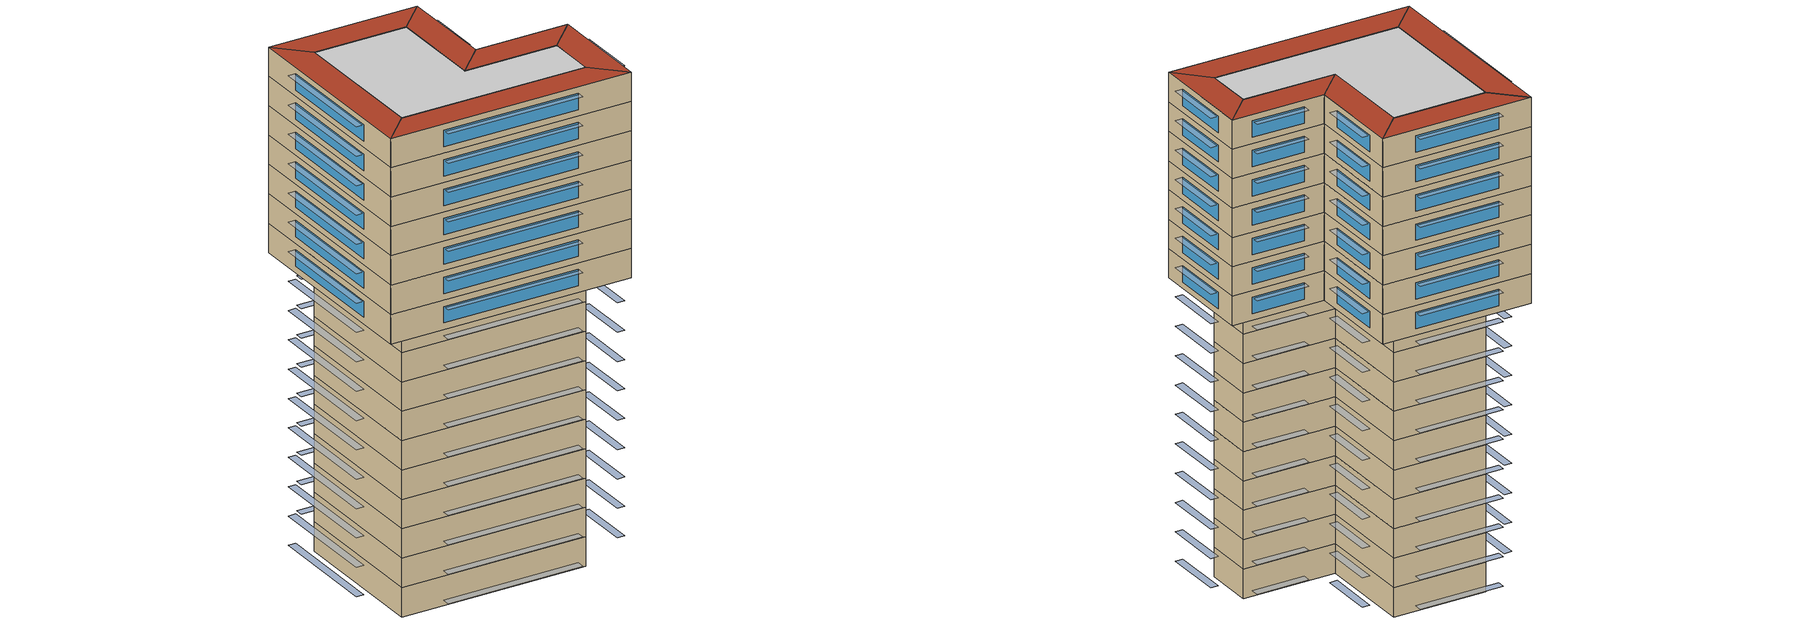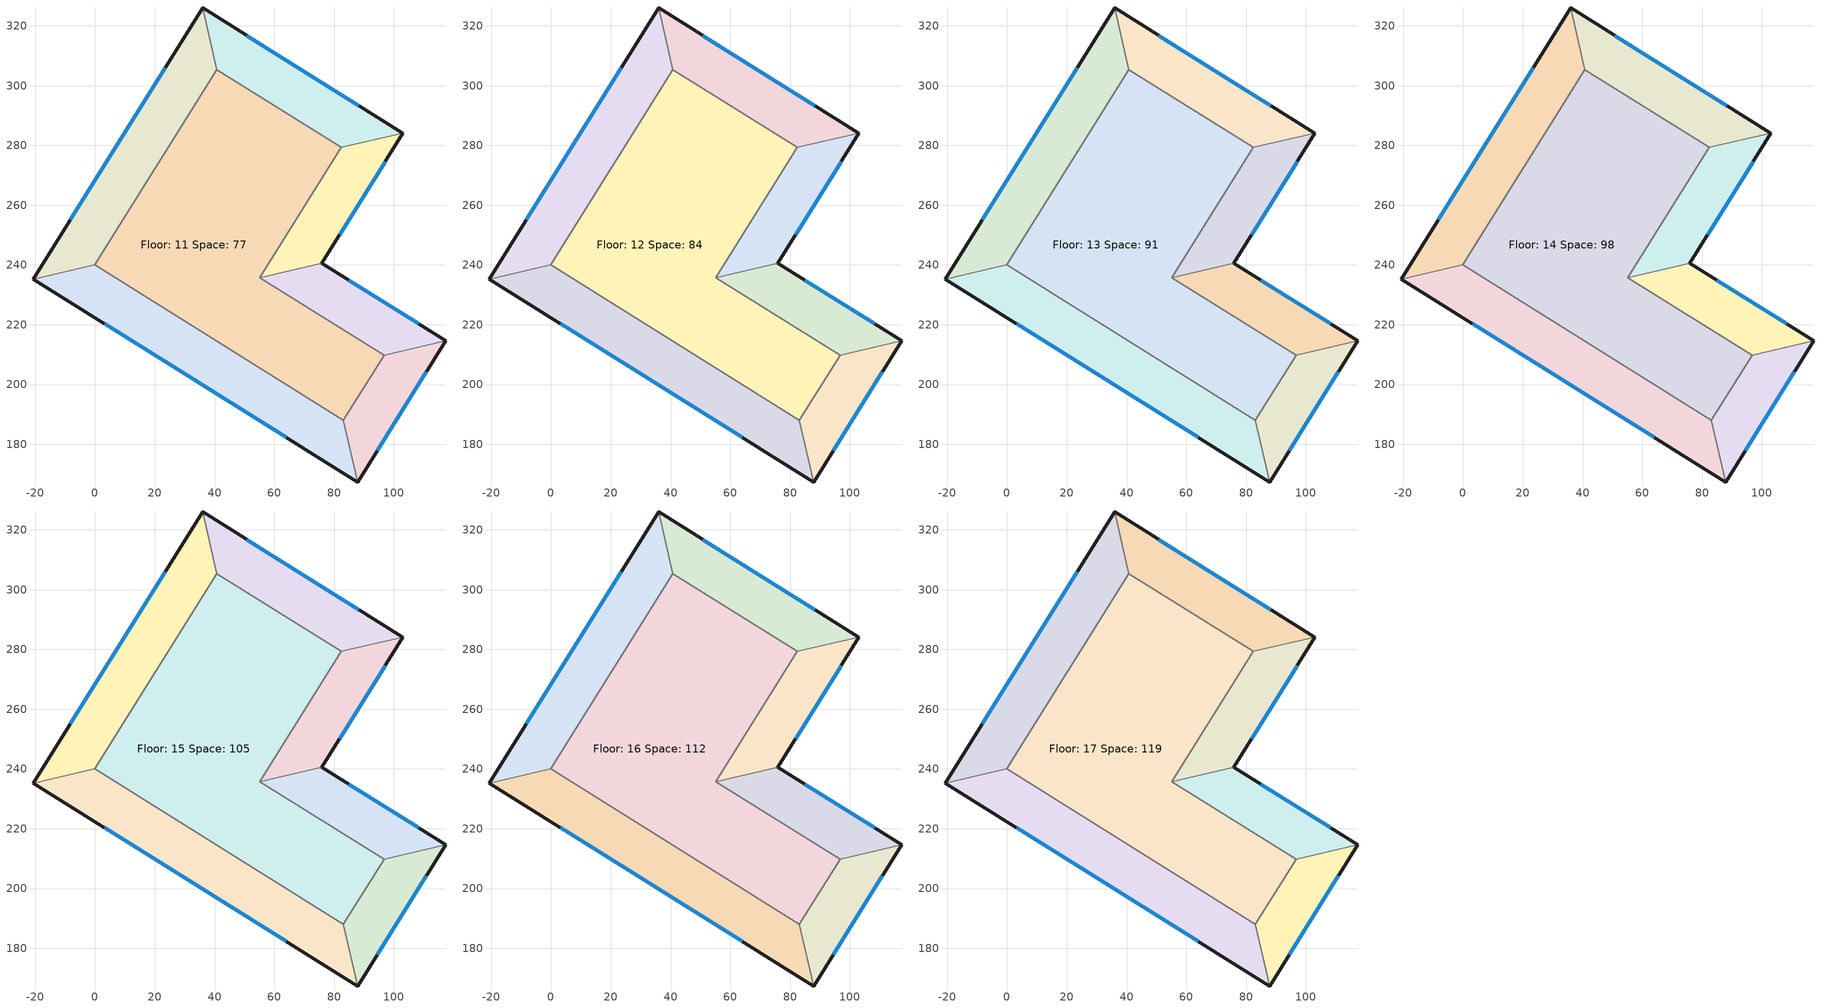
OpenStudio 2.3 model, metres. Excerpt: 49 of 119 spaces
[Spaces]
Floor: 11 Space: 71
 floor ground: -20.67,235.23 0,240 83.11,188.07 87.88,167.4 z150
 wall outside: -20.67,235.23 87.88,167.4 z150:165
 wall to Floor: 16 Space: 107: 83.11,188.07 0,240 z150:165
 wall to Floor: 1 Space: 1: 83.11,188.07 87.88,167.4 z150:165
 window: 3.21,220.31 64,182.32 z153.3:161.7
Floor: 11 Space: 72
 floor ground: 87.88,167.4 83.11,188.07 96.71,209.83 117.38,214.61 z150
 wall outside: 87.88,167.4 117.38,214.61 z150:165
 wall to Floor: 16 Space: 107: 96.71,209.83 83.11,188.07 z150:165
 wall to Floor: 1 Space: 1: 96.71,209.83 117.38,214.61 z150:165
 window: 94.37,177.78 110.89,204.22 z153.3:161.7
Floor: 11 Space: 73
 floor ground: 117.38,214.61 96.71,209.83 55.16,235.8 75.83,240.57 z150
 wall outside: 117.38,214.61 75.83,240.57 z150:165
 wall to Floor: 16 Space: 107: 55.16,235.8 96.71,209.83 z150:165
 wall to Floor: 1 Space: 1: 55.16,235.8 75.83,240.57 z150:165
 window: 108.24,220.32 84.97,234.86 z153.3:161.7
Floor: 11 Space: 74
 floor ground: 75.83,240.57 55.16,235.8 82.36,279.33 103.03,284.11 z150
 wall outside: 75.83,240.57 103.03,284.11 z150:165
 wall to Floor: 16 Space: 107: 82.36,279.33 55.16,235.8 z150:165
 wall to Floor: 1 Space: 1: 82.36,279.33 103.03,284.11 z150:165
 window: 81.81,250.15 97.04,274.53 z153.3:161.7
Floor: 11 Space: 75
 floor ground: 103.03,284.11 82.36,279.33 40.8,305.3 36.03,325.97 z150
 wall outside: 103.03,284.11 36.03,325.97 z150:165
 wall to Floor: 16 Space: 107: 40.8,305.3 82.36,279.33 z150:165
 wall to Floor: 1 Space: 1: 40.8,305.3 36.03,325.97 z150:165
 window: 88.29,293.32 50.77,316.76 z153.3:161.7
Floor: 11 Space: 76
 floor ground: 36.03,325.97 40.8,305.3 0,240 -20.67,235.23 z150
 wall outside: 36.03,325.97 -20.67,235.23 z150:165
 wall to Floor: 16 Space: 107: 0,240 40.8,305.3 z150:165
 wall to Floor: 1 Space: 1: 0,240 -20.67,235.23 z150:165
 window: 23.56,306.01 -8.2,255.19 z153.3:161.7
Floor: 11 Space: 77
 floor ground: 40.8,305.3 82.36,279.33 55.16,235.8 96.71,209.83 83.11,188.07 0,240 z150
Floor: 12 Space: 78
 floor ground: -20.67,235.23 0,240 83.11,188.07 87.88,167.4 z165
 wall outside: -20.67,235.23 87.88,167.4 z165:180
 wall to Floor: 16 Space: 107: 83.11,188.07 0,240 z165:180
 wall to Floor: 1 Space: 1: 83.11,188.07 87.88,167.4 z165:180
 window: 3.21,220.31 64,182.32 z168.3:176.7
Floor: 12 Space: 79
 floor ground: 87.88,167.4 83.11,188.07 96.71,209.83 117.38,214.61 z165
 wall outside: 87.88,167.4 117.38,214.61 z165:180
 wall to Floor: 16 Space: 107: 96.71,209.83 83.11,188.07 z165:180
 wall to Floor: 1 Space: 1: 96.71,209.83 117.38,214.61 z165:180
 window: 94.37,177.78 110.89,204.22 z168.3:176.7
Floor: 12 Space: 80
 floor ground: 117.38,214.61 96.71,209.83 55.16,235.8 75.83,240.57 z165
 wall outside: 117.38,214.61 75.83,240.57 z165:180
 wall to Floor: 16 Space: 107: 55.16,235.8 96.71,209.83 z165:180
 wall to Floor: 1 Space: 1: 55.16,235.8 75.83,240.57 z165:180
 window: 108.24,220.32 84.97,234.86 z168.3:176.7
Floor: 12 Space: 81
 floor ground: 75.83,240.57 55.16,235.8 82.36,279.33 103.03,284.11 z165
 wall outside: 75.83,240.57 103.03,284.11 z165:180
 wall to Floor: 16 Space: 107: 82.36,279.33 55.16,235.8 z165:180
 wall to Floor: 1 Space: 1: 82.36,279.33 103.03,284.11 z165:180
 window: 81.81,250.15 97.04,274.53 z168.3:176.7
Floor: 12 Space: 82
 floor ground: 103.03,284.11 82.36,279.33 40.8,305.3 36.03,325.97 z165
 wall outside: 103.03,284.11 36.03,325.97 z165:180
 wall to Floor: 16 Space: 107: 40.8,305.3 82.36,279.33 z165:180
 wall to Floor: 1 Space: 1: 40.8,305.3 36.03,325.97 z165:180
 window: 88.29,293.32 50.77,316.76 z168.3:176.7
Floor: 12 Space: 83
 floor ground: 36.03,325.97 40.8,305.3 0,240 -20.67,235.23 z165
 wall outside: 36.03,325.97 -20.67,235.23 z165:180
 wall to Floor: 16 Space: 107: 0,240 40.8,305.3 z165:180
 wall to Floor: 1 Space: 1: 0,240 -20.67,235.23 z165:180
 window: 23.56,306.01 -8.2,255.19 z168.3:176.7
Floor: 12 Space: 84
 floor ground: 40.8,305.3 82.36,279.33 55.16,235.8 96.71,209.83 83.11,188.07 0,240 z165
Floor: 13 Space: 85
 floor ground: -20.67,235.23 0,240 83.11,188.07 87.88,167.4 z180
 wall outside: -20.67,235.23 87.88,167.4 z180:195
 wall to Floor: 16 Space: 107: 83.11,188.07 0,240 z180:195
 wall to Floor: 1 Space: 1: 83.11,188.07 87.88,167.4 z180:195
 window: 3.21,220.31 64,182.32 z183.3:191.7
Floor: 13 Space: 86
 floor ground: 87.88,167.4 83.11,188.07 96.71,209.83 117.38,214.61 z180
 wall outside: 87.88,167.4 117.38,214.61 z180:195
 wall to Floor: 16 Space: 107: 96.71,209.83 83.11,188.07 z180:195
 wall to Floor: 1 Space: 1: 96.71,209.83 117.38,214.61 z180:195
 window: 94.37,177.78 110.89,204.22 z183.3:191.7
Floor: 13 Space: 87
 floor ground: 117.38,214.61 96.71,209.83 55.16,235.8 75.83,240.57 z180
 wall outside: 117.38,214.61 75.83,240.57 z180:195
 wall to Floor: 16 Space: 107: 55.16,235.8 96.71,209.83 z180:195
 wall to Floor: 1 Space: 1: 55.16,235.8 75.83,240.57 z180:195
 window: 108.24,220.32 84.97,234.86 z183.3:191.7
Floor: 13 Space: 88
 floor ground: 75.83,240.57 55.16,235.8 82.36,279.33 103.03,284.11 z180
 wall outside: 75.83,240.57 103.03,284.11 z180:195
 wall to Floor: 16 Space: 107: 82.36,279.33 55.16,235.8 z180:195
 wall to Floor: 1 Space: 1: 82.36,279.33 103.03,284.11 z180:195
 window: 81.81,250.15 97.04,274.53 z183.3:191.7
Floor: 13 Space: 89
 floor ground: 103.03,284.11 82.36,279.33 40.8,305.3 36.03,325.97 z180
 wall outside: 103.03,284.11 36.03,325.97 z180:195
 wall to Floor: 16 Space: 107: 40.8,305.3 82.36,279.33 z180:195
 wall to Floor: 1 Space: 1: 40.8,305.3 36.03,325.97 z180:195
 window: 88.29,293.32 50.77,316.76 z183.3:191.7
Floor: 13 Space: 90
 floor ground: 36.03,325.97 40.8,305.3 0,240 -20.67,235.23 z180
 wall outside: 36.03,325.97 -20.67,235.23 z180:195
 wall to Floor: 16 Space: 107: 0,240 40.8,305.3 z180:195
 wall to Floor: 1 Space: 1: 0,240 -20.67,235.23 z180:195
 window: 23.56,306.01 -8.2,255.19 z183.3:191.7
Floor: 13 Space: 91
 floor ground: 40.8,305.3 82.36,279.33 55.16,235.8 96.71,209.83 83.11,188.07 0,240 z180
Floor: 14 Space: 92
 floor ground: -20.67,235.23 0,240 83.11,188.07 87.88,167.4 z195
 wall outside: -20.67,235.23 87.88,167.4 z195:210
 wall to Floor: 16 Space: 107: 83.11,188.07 0,240 z195:210
 wall to Floor: 1 Space: 1: 83.11,188.07 87.88,167.4 z195:210
 window: 3.21,220.31 64,182.32 z198.3:206.7
Floor: 14 Space: 93
 floor ground: 87.88,167.4 83.11,188.07 96.71,209.83 117.38,214.61 z195
 wall outside: 87.88,167.4 117.38,214.61 z195:210
 wall to Floor: 16 Space: 107: 96.71,209.83 83.11,188.07 z195:210
 wall to Floor: 1 Space: 1: 96.71,209.83 117.38,214.61 z195:210
 window: 94.37,177.78 110.89,204.22 z198.3:206.7
Floor: 14 Space: 94
 floor ground: 117.38,214.61 96.71,209.83 55.16,235.8 75.83,240.57 z195
 wall outside: 117.38,214.61 75.83,240.57 z195:210
 wall to Floor: 16 Space: 107: 55.16,235.8 96.71,209.83 z195:210
 wall to Floor: 1 Space: 1: 55.16,235.8 75.83,240.57 z195:210
 window: 108.24,220.32 84.97,234.86 z198.3:206.7
Floor: 14 Space: 95
 floor ground: 75.83,240.57 55.16,235.8 82.36,279.33 103.03,284.11 z195
 wall outside: 75.83,240.57 103.03,284.11 z195:210
 wall to Floor: 16 Space: 107: 82.36,279.33 55.16,235.8 z195:210
 wall to Floor: 1 Space: 1: 82.36,279.33 103.03,284.11 z195:210
 window: 81.81,250.15 97.04,274.53 z198.3:206.7
Floor: 14 Space: 96
 floor ground: 103.03,284.11 82.36,279.33 40.8,305.3 36.03,325.97 z195
 wall outside: 103.03,284.11 36.03,325.97 z195:210
 wall to Floor: 16 Space: 107: 40.8,305.3 82.36,279.33 z195:210
 wall to Floor: 1 Space: 1: 40.8,305.3 36.03,325.97 z195:210
 window: 88.29,293.32 50.77,316.76 z198.3:206.7
Floor: 14 Space: 97
 floor ground: 36.03,325.97 40.8,305.3 0,240 -20.67,235.23 z195
 wall outside: 36.03,325.97 -20.67,235.23 z195:210
 wall to Floor: 16 Space: 107: 0,240 40.8,305.3 z195:210
 wall to Floor: 1 Space: 1: 0,240 -20.67,235.23 z195:210
 window: 23.56,306.01 -8.2,255.19 z198.3:206.7
Floor: 14 Space: 98
 floor ground: 40.8,305.3 82.36,279.33 55.16,235.8 96.71,209.83 83.11,188.07 0,240 z195
Floor: 15 Space: 99
 floor ground: -20.67,235.23 0,240 83.11,188.07 87.88,167.4 z210
 wall outside: -20.67,235.23 87.88,167.4 z210:225
 wall to Floor: 16 Space: 107: 83.11,188.07 0,240 z210:225
 wall to Floor: 1 Space: 1: 83.11,188.07 87.88,167.4 z210:225
 window: 3.21,220.31 64,182.32 z213.3:221.7
Floor: 15 Space: 100
 floor ground: 87.88,167.4 83.11,188.07 96.71,209.83 117.38,214.61 z210
 wall outside: 87.88,167.4 117.38,214.61 z210:225
 wall to Floor: 16 Space: 107: 96.71,209.83 83.11,188.07 z210:225
 wall to Floor: 1 Space: 1: 96.71,209.83 117.38,214.61 z210:225
 window: 94.37,177.78 110.89,204.22 z213.3:221.7
Floor: 15 Space: 101
 floor ground: 117.38,214.61 96.71,209.83 55.16,235.8 75.83,240.57 z210
 wall outside: 117.38,214.61 75.83,240.57 z210:225
 wall to Floor: 16 Space: 107: 55.16,235.8 96.71,209.83 z210:225
 wall to Floor: 1 Space: 1: 55.16,235.8 75.83,240.57 z210:225
 window: 108.24,220.32 84.97,234.86 z213.3:221.7
Floor: 15 Space: 102
 floor ground: 75.83,240.57 55.16,235.8 82.36,279.33 103.03,284.11 z210
 wall outside: 75.83,240.57 103.03,284.11 z210:225
 wall to Floor: 16 Space: 107: 82.36,279.33 55.16,235.8 z210:225
 wall to Floor: 1 Space: 1: 82.36,279.33 103.03,284.11 z210:225
 window: 81.81,250.15 97.04,274.53 z213.3:221.7
Floor: 15 Space: 103
 floor ground: 103.03,284.11 82.36,279.33 40.8,305.3 36.03,325.97 z210
 wall outside: 103.03,284.11 36.03,325.97 z210:225
 wall to Floor: 16 Space: 107: 40.8,305.3 82.36,279.33 z210:225
 wall to Floor: 1 Space: 1: 40.8,305.3 36.03,325.97 z210:225
 window: 88.29,293.32 50.77,316.76 z213.3:221.7
Floor: 15 Space: 104
 floor ground: 36.03,325.97 40.8,305.3 0,240 -20.67,235.23 z210
 wall outside: 36.03,325.97 -20.67,235.23 z210:225
 wall to Floor: 16 Space: 107: 0,240 40.8,305.3 z210:225
 wall to Floor: 1 Space: 1: 0,240 -20.67,235.23 z210:225
 window: 23.56,306.01 -8.2,255.19 z213.3:221.7
Floor: 15 Space: 105
 floor ground: 40.8,305.3 82.36,279.33 55.16,235.8 96.71,209.83 83.11,188.07 0,240 z210
Floor: 16 Space: 107
 floor ground: 87.88,167.4 83.11,188.07 96.71,209.83 117.38,214.61 z225
 wall outside: 87.88,167.4 117.38,214.61 z225:240
 wall to Floor: 1 Space: 1: 0,240 83.11,188.07 z0:15; 96.71,209.83 117.38,214.61 z225:240
 wall to Floor: 1 Space: 2: 83.11,188.07 96.71,209.83 z0:15
 wall to Floor: 1 Space: 3: 96.71,209.83 55.16,235.8 z0:15
 wall to Floor: 1 Space: 4: 55.16,235.8 82.36,279.33 z0:15
 wall to Floor: 1 Space: 5: 82.36,279.33 40.8,305.3 z0:15
 wall to Floor: 1 Space: 6: 40.8,305.3 0,240 z0:15
 wall to Floor: 2 Space: 8: 0,240 83.11,188.07 z15:30
 wall to Floor: 2 Space: 9: 83.11,188.07 96.71,209.83 z15:30
 wall to Floor: 2 Space: 10: 96.71,209.83 55.16,235.8 z15:30
 wall to Floor: 2 Space: 11: 55.16,235.8 82.36,279.33 z15:30
 wall to Floor: 2 Space: 12: 82.36,279.33 40.8,305.3 z15:30
 wall to Floor: 2 Space: 13: 40.8,305.3 0,240 z15:30
 wall to Floor: 3 Space: 15: 0,240 83.11,188.07 z30:45
 wall to Floor: 3 Space: 16: 83.11,188.07 96.71,209.83 z30:45
 wall to Floor: 3 Space: 17: 96.71,209.83 55.16,235.8 z30:45
 wall to Floor: 3 Space: 18: 55.16,235.8 82.36,279.33 z30:45
 wall to Floor: 3 Space: 19: 82.36,279.33 40.8,305.3 z30:45
 wall to Floor: 3 Space: 20: 40.8,305.3 0,240 z30:45
 wall to Floor: 4 Space: 22: 0,240 83.11,188.07 z45:60
 wall to Floor: 4 Space: 23: 83.11,188.07 96.71,209.83 z45:60
 wall to Floor: 4 Space: 24: 96.71,209.83 55.16,235.8 z45:60
 wall to Floor: 4 Space: 25: 55.16,235.8 82.36,279.33 z45:60
 wall to Floor: 4 Space: 26: 82.36,279.33 40.8,305.3 z45:60
 wall to Floor: 4 Space: 27: 40.8,305.3 0,240 z45:60
 wall to Floor: 5 Space: 29: 0,240 83.11,188.07 z60:75
 wall to Floor: 5 Space: 30: 83.11,188.07 96.71,209.83 z60:75
 wall to Floor: 5 Space: 31: 96.71,209.83 55.16,235.8 z60:75
 wall to Floor: 5 Space: 32: 55.16,235.8 82.36,279.33 z60:75
 wall to Floor: 5 Space: 33: 82.36,279.33 40.8,305.3 z60:75
 wall to Floor: 5 Space: 34: 40.8,305.3 0,240 z60:75
 wall to Floor: 6 Space: 36: 0,240 83.11,188.07 z75:90
 wall to Floor: 6 Space: 37: 83.11,188.07 96.71,209.83 z75:90
 wall to Floor: 6 Space: 38: 96.71,209.83 55.16,235.8 z75:90
 wall to Floor: 6 Space: 39: 55.16,235.8 82.36,279.33 z75:90
 wall to Floor: 6 Space: 40: 82.36,279.33 40.8,305.3 z75:90
 wall to Floor: 6 Space: 41: 40.8,305.3 0,240 z75:90
 wall to Floor: 7 Space: 43: 0,240 83.11,188.07 z90:105
 wall to Floor: 7 Space: 44: 83.11,188.07 96.71,209.83 z90:105
 wall to Floor: 7 Space: 45: 96.71,209.83 55.16,235.8 z90:105
 wall to Floor: 7 Space: 46: 55.16,235.8 82.36,279.33 z90:105
 wall to Floor: 7 Space: 47: 82.36,279.33 40.8,305.3 z90:105
 wall to Floor: 7 Space: 48: 40.8,305.3 0,240 z90:105
 wall to Floor: 8 Space: 50: 0,240 83.11,188.07 z105:120
 wall to Floor: 8 Space: 51: 83.11,188.07 96.71,209.83 z105:120
 wall to Floor: 8 Space: 52: 96.71,209.83 55.16,235.8 z105:120
 wall to Floor: 8 Space: 53: 55.16,235.8 82.36,279.33 z105:120
 wall to Floor: 8 Space: 54: 82.36,279.33 40.8,305.3 z105:120
 wall to Floor: 8 Space: 55: 40.8,305.3 0,240 z105:120
 wall to Floor: 9 Space: 57: 0,240 83.11,188.07 z120:135
 wall to Floor: 9 Space: 58: 83.11,188.07 96.71,209.83 z120:135
 wall to Floor: 9 Space: 59: 96.71,209.83 55.16,235.8 z120:135
 wall to Floor: 9 Space: 60: 55.16,235.8 82.36,279.33 z120:135
 wall to Floor: 9 Space: 61: 82.36,279.33 40.8,305.3 z120:135
 wall to Floor: 9 Space: 62: 40.8,305.3 0,240 z120:135
 wall to Floor: 10 Space: 64: 0,240 83.11,188.07 z135:150
 wall to Floor: 10 Space: 65: 83.11,188.07 96.71,209.83 z135:150
 wall to Floor: 10 Space: 66: 96.71,209.83 55.16,235.8 z135:150
 wall to Floor: 10 Space: 67: 55.16,235.8 82.36,279.33 z135:150
 wall to Floor: 10 Space: 68: 82.36,279.33 40.8,305.3 z135:150
 wall to Floor: 10 Space: 69: 40.8,305.3 0,240 z135:150
 wall to Floor: 16 Space: 106: 0,240 83.11,188.07 z225:240
 wall to Floor: 16 Space: 108: 96.71,209.83 55.16,235.8 z225:240
 wall to Floor: 16 Space: 109: 55.16,235.8 82.36,279.33 z225:240
 wall to Floor: 16 Space: 110: 82.36,279.33 40.8,305.3 z225:240
 wall to Floor: 16 Space: 111: 40.8,305.3 0,240 z225:240
 wall to Floor: 17 Space: 113: 0,240 83.11,188.07 z240:255
 wall to Floor: 17 Space: 114: 83.11,188.07 96.71,209.83 z240:255
 wall to Floor: 17 Space: 115: 96.71,209.83 55.16,235.8 z240:255
 wall to Floor: 17 Space: 116: 55.16,235.8 82.36,279.33 z240:255
 wall to Floor: 17 Space: 117: 82.36,279.33 40.8,305.3 z240:255
 wall to Floor: 17 Space: 118: 40.8,305.3 0,240 z240:255
 window: 94.37,177.78 110.89,204.22 z228.3:236.7
Floor: 16 Space: 106
 floor ground: -20.67,235.23 0,240 83.11,188.07 87.88,167.4 z225
 wall outside: -20.67,235.23 87.88,167.4 z225:240
 wall to Floor: 1 Space: 1: 83.11,188.07 87.88,167.4 z225:240
 window: 3.21,220.31 64,182.32 z228.3:236.7
Floor: 16 Space: 108
 floor ground: 117.38,214.61 96.71,209.83 55.16,235.8 75.83,240.57 z225
 wall outside: 117.38,214.61 75.83,240.57 z225:240
 wall to Floor: 1 Space: 1: 55.16,235.8 75.83,240.57 z225:240
 window: 108.24,220.32 84.97,234.86 z228.3:236.7
Floor: 16 Space: 109
 floor ground: 75.83,240.57 55.16,235.8 82.36,279.33 103.03,284.11 z225
 wall outside: 75.83,240.57 103.03,284.11 z225:240
 wall to Floor: 1 Space: 1: 82.36,279.33 103.03,284.11 z225:240
 window: 81.81,250.15 97.04,274.53 z228.3:236.7
Floor: 16 Space: 110
 floor ground: 103.03,284.11 82.36,279.33 40.8,305.3 36.03,325.97 z225
 wall outside: 103.03,284.11 36.03,325.97 z225:240
 wall to Floor: 1 Space: 1: 40.8,305.3 36.03,325.97 z225:240
 window: 88.29,293.32 50.77,316.76 z228.3:236.7
Floor: 16 Space: 111
 floor ground: 36.03,325.97 40.8,305.3 0,240 -20.67,235.23 z225
 wall outside: 36.03,325.97 -20.67,235.23 z225:240
 wall to Floor: 1 Space: 1: 0,240 -20.67,235.23 z225:240
 window: 23.56,306.01 -8.2,255.19 z228.3:236.7
Floor: 16 Space: 112
 floor ground: 40.8,305.3 82.36,279.33 55.16,235.8 96.71,209.83 83.11,188.07 0,240 z225
Floor: 17 Space: 113
 floor ground: -20.67,235.23 0,240 83.11,188.07 87.88,167.4 z240
 wall outside: -20.67,235.23 87.88,167.4 z240:255
 wall to Floor: 1 Space: 1: 83.11,188.07 87.88,167.4 z240:255
 window: 3.21,220.31 64,182.32 z243.3:251.7
 roof outside: 0,240 -20.67,235.23 87.88,167.4 83.11,188.07 z255
Floor: 17 Space: 114
 floor ground: 87.88,167.4 83.11,188.07 96.71,209.83 117.38,214.61 z240
 wall outside: 87.88,167.4 117.38,214.61 z240:255
 wall to Floor: 1 Space: 1: 96.71,209.83 117.38,214.61 z240:255
 window: 94.37,177.78 110.89,204.22 z243.3:251.7
 roof outside: 83.11,188.07 87.88,167.4 117.38,214.61 96.71,209.83 z255
Floor: 17 Space: 115
 floor ground: 117.38,214.61 96.71,209.83 55.16,235.8 75.83,240.57 z240
 wall outside: 117.38,214.61 75.83,240.57 z240:255
 wall to Floor: 1 Space: 1: 55.16,235.8 75.83,240.57 z240:255
 window: 108.24,220.32 84.97,234.86 z243.3:251.7
 roof outside: 96.71,209.83 117.38,214.61 75.83,240.57 55.16,235.8 z255
Floor: 17 Space: 116
 floor ground: 75.83,240.57 55.16,235.8 82.36,279.33 103.03,284.11 z240
 wall outside: 75.83,240.57 103.03,284.11 z240:255
 wall to Floor: 1 Space: 1: 82.36,279.33 103.03,284.11 z240:255
 window: 81.81,250.15 97.04,274.53 z243.3:251.7
 roof outside: 55.16,235.8 75.83,240.57 103.03,284.11 82.36,279.33 z255
Floor: 17 Space: 117
 floor ground: 103.03,284.11 82.36,279.33 40.8,305.3 36.03,325.97 z240
 wall outside: 103.03,284.11 36.03,325.97 z240:255
 wall to Floor: 1 Space: 1: 40.8,305.3 36.03,325.97 z240:255
 window: 88.29,293.32 50.77,316.76 z243.3:251.7
 roof outside: 82.36,279.33 103.03,284.11 36.03,325.97 40.8,305.3 z255
Floor: 17 Space: 118
 floor ground: 36.03,325.97 40.8,305.3 0,240 -20.67,235.23 z240
 wall outside: 36.03,325.97 -20.67,235.23 z240:255
 wall to Floor: 1 Space: 1: 0,240 -20.67,235.23 z240:255
 window: 23.56,306.01 -8.2,255.19 z243.3:251.7
 roof outside: 40.8,305.3 36.03,325.97 -20.67,235.23 0,240 z255
Floor: 17 Space: 119
 floor ground: 40.8,305.3 82.36,279.33 55.16,235.8 96.71,209.83 83.11,188.07 0,240 z240
 ceiling ground: 40.8,305.3 82.36,279.33 55.16,235.8 96.71,209.83 83.11,188.07 0,240 z255
shading: 1.09,216.91 61.88,178.93 64,182.32 3.21,220.31 z11.7; 97.76,175.66 114.28,202.1 110.89,204.22 94.37,177.78 z11.7; 110.36,223.71 87.09,238.25 84.97,234.86 108.24,220.32 z11.7; 85.2,248.03 100.44,272.41 97.04,274.53 81.81,250.15 z11.7; 90.41,296.71 52.89,320.15 50.77,316.76 88.29,293.32 z11.7; 20.17,308.13 -11.59,257.31 -8.2,255.19 23.56,306.01 z11.7; 1.09,216.91 61.88,178.93 64,182.32 3.21,220.31 z26.7; 97.76,175.66 114.28,202.1 110.89,204.22 94.37,177.78 z26.7; 110.36,223.71 87.09,238.25 84.97,234.86 108.24,220.32 z26.7; 85.2,248.03 100.44,272.41 97.04,274.53 81.81,250.15 z26.7; 90.41,296.71 52.89,320.15 50.77,316.76 88.29,293.32 z26.7; 20.17,308.13 -11.59,257.31 -8.2,255.19 23.56,306.01 z26.7; 1.09,216.91 61.88,178.93 64,182.32 3.21,220.31 z41.7; 97.76,175.66 114.28,202.1 110.89,204.22 94.37,177.78 z41.7; 110.36,223.71 87.09,238.25 84.97,234.86 108.24,220.32 z41.7; 85.2,248.03 100.44,272.41 97.04,274.53 81.81,250.15 z41.7; 90.41,296.71 52.89,320.15 50.77,316.76 88.29,293.32 z41.7; 20.17,308.13 -11.59,257.31 -8.2,255.19 23.56,306.01 z41.7; 1.09,216.91 61.88,178.93 64,182.32 3.21,220.31 z56.7; 97.76,175.66 114.28,202.1 110.89,204.22 94.37,177.78 z56.7; 110.36,223.71 87.09,238.25 84.97,234.86 108.24,220.32 z56.7; 85.2,248.03 100.44,272.41 97.04,274.53 81.81,250.15 z56.7; 90.41,296.71 52.89,320.15 50.77,316.76 88.29,293.32 z56.7; 20.17,308.13 -11.59,257.31 -8.2,255.19 23.56,306.01 z56.7; 1.09,216.91 61.88,178.93 64,182.32 3.21,220.31 z71.7; 97.76,175.66 114.28,202.1 110.89,204.22 94.37,177.78 z71.7; 110.36,223.71 87.09,238.25 84.97,234.86 108.24,220.32 z71.7; 85.2,248.03 100.44,272.41 97.04,274.53 81.81,250.15 z71.7; 90.41,296.71 52.89,320.15 50.77,316.76 88.29,293.32 z71.7; 20.17,308.13 -11.59,257.31 -8.2,255.19 23.56,306.01 z71.7; 1.09,216.91 61.88,178.93 64,182.32 3.21,220.31 z86.7; 97.76,175.66 114.28,202.1 110.89,204.22 94.37,177.78 z86.7; 110.36,223.71 87.09,238.25 84.97,234.86 108.24,220.32 z86.7; 85.2,248.03 100.44,272.41 97.04,274.53 81.81,250.15 z86.7; 90.41,296.71 52.89,320.15 50.77,316.76 88.29,293.32 z86.7; 20.17,308.13 -11.59,257.31 -8.2,255.19 23.56,306.01 z86.7; 1.09,216.91 61.88,178.93 64,182.32 3.21,220.31 z101.7; 97.76,175.66 114.28,202.1 110.89,204.22 94.37,177.78 z101.7; 110.36,223.71 87.09,238.25 84.97,234.86 108.24,220.32 z101.7; 85.2,248.03 100.44,272.41 97.04,274.53 81.81,250.15 z101.7; 90.41,296.71 52.89,320.15 50.77,316.76 88.29,293.32 z101.7; 20.17,308.13 -11.59,257.31 -8.2,255.19 23.56,306.01 z101.7; 1.09,216.91 61.88,178.93 64,182.32 3.21,220.31 z116.7; 97.76,175.66 114.28,202.1 110.89,204.22 94.37,177.78 z116.7; 110.36,223.71 87.09,238.25 84.97,234.86 108.24,220.32 z116.7; 85.2,248.03 100.44,272.41 97.04,274.53 81.81,250.15 z116.7; 90.41,296.71 52.89,320.15 50.77,316.76 88.29,293.32 z116.7; 20.17,308.13 -11.59,257.31 -8.2,255.19 23.56,306.01 z116.7; 1.09,216.91 61.88,178.93 64,182.32 3.21,220.31 z131.7; 97.76,175.66 114.28,202.1 110.89,204.22 94.37,177.78 z131.7; 110.36,223.71 87.09,238.25 84.97,234.86 108.24,220.32 z131.7; 85.2,248.03 100.44,272.41 97.04,274.53 81.81,250.15 z131.7; 90.41,296.71 52.89,320.15 50.77,316.76 88.29,293.32 z131.7; 20.17,308.13 -11.59,257.31 -8.2,255.19 23.56,306.01 z131.7; 1.09,216.91 61.88,178.93 64,182.32 3.21,220.31 z146.7; 97.76,175.66 114.28,202.1 110.89,204.22 94.37,177.78 z146.7; 110.36,223.71 87.09,238.25 84.97,234.86 108.24,220.32 z146.7; 85.2,248.03 100.44,272.41 97.04,274.53 81.81,250.15 z146.7; 90.41,296.71 52.89,320.15 50.77,316.76 88.29,293.32 z146.7; 20.17,308.13 -11.59,257.31 -8.2,255.19 23.56,306.01 z146.7; 1.09,216.91 61.88,178.93 64,182.32 3.21,220.31 z161.7; 97.76,175.66 114.28,202.1 110.89,204.22 94.37,177.78 z161.7; 110.36,223.71 87.09,238.25 84.97,234.86 108.24,220.32 z161.7; 85.2,248.03 100.44,272.41 97.04,274.53 81.81,250.15 z161.7; 90.41,296.71 52.89,320.15 50.77,316.76 88.29,293.32 z161.7; 20.17,308.13 -11.59,257.31 -8.2,255.19 23.56,306.01 z161.7; 1.09,216.91 61.88,178.93 64,182.32 3.21,220.31 z176.7; 97.76,175.66 114.28,202.1 110.89,204.22 94.37,177.78 z176.7; 110.36,223.71 87.09,238.25 84.97,234.86 108.24,220.32 z176.7; 85.2,248.03 100.44,272.41 97.04,274.53 81.81,250.15 z176.7; 90.41,296.71 52.89,320.15 50.77,316.76 88.29,293.32 z176.7; 20.17,308.13 -11.59,257.31 -8.2,255.19 23.56,306.01 z176.7; 1.09,216.91 61.88,178.93 64,182.32 3.21,220.31 z191.7; 97.76,175.66 114.28,202.1 110.89,204.22 94.37,177.78 z191.7; 110.36,223.71 87.09,238.25 84.97,234.86 108.24,220.32 z191.7; 85.2,248.03 100.44,272.41 97.04,274.53 81.81,250.15 z191.7; 90.41,296.71 52.89,320.15 50.77,316.76 88.29,293.32 z191.7; 20.17,308.13 -11.59,257.31 -8.2,255.19 23.56,306.01 z191.7; 1.09,216.91 61.88,178.93 64,182.32 3.21,220.31 z206.7; 97.76,175.66 114.28,202.1 110.89,204.22 94.37,177.78 z206.7; 110.36,223.71 87.09,238.25 84.97,234.86 108.24,220.32 z206.7; 85.2,248.03 100.44,272.41 97.04,274.53 81.81,250.15 z206.7; 90.41,296.71 52.89,320.15 50.77,316.76 88.29,293.32 z206.7; 20.17,308.13 -11.59,257.31 -8.2,255.19 23.56,306.01 z206.7; 1.09,216.91 61.88,178.93 64,182.32 3.21,220.31 z221.7; 97.76,175.66 114.28,202.1 110.89,204.22 94.37,177.78 z221.7; 110.36,223.71 87.09,238.25 84.97,234.86 108.24,220.32 z221.7; 85.2,248.03 100.44,272.41 97.04,274.53 81.81,250.15 z221.7; 90.41,296.71 52.89,320.15 50.77,316.76 88.29,293.32 z221.7; 20.17,308.13 -11.59,257.31 -8.2,255.19 23.56,306.01 z221.7; 1.09,216.91 61.88,178.93 64,182.32 3.21,220.31 z236.7; 97.76,175.66 114.28,202.1 110.89,204.22 94.37,177.78 z236.7; 110.36,223.71 87.09,238.25 84.97,234.86 108.24,220.32 z236.7; 85.2,248.03 100.44,272.41 97.04,274.53 81.81,250.15 z236.7; 90.41,296.71 52.89,320.15 50.77,316.76 88.29,293.32 z236.7; 20.17,308.13 -11.59,257.31 -8.2,255.19 23.56,306.01 z236.7; 1.09,216.91 61.88,178.93 64,182.32 3.21,220.31 z251.7; 97.76,175.66 114.28,202.1 110.89,204.22 94.37,177.78 z251.7; 110.36,223.71 87.09,238.25 84.97,234.86 108.24,220.32 z251.7; 85.2,248.03 100.44,272.41 97.04,274.53 81.81,250.15 z251.7; 90.41,296.71 52.89,320.15 50.77,316.76 88.29,293.32 z251.7; 20.17,308.13 -11.59,257.31 -8.2,255.19 23.56,306.01 z251.7
[Building]
L shape
[Site]
SAN_FRANCISCO: Latitude {deg}=37.62; Longitude {deg}=-122.38; Time Zone {hr}=-8; Elevation {m}=5
[ClimateZones]
Climate Zone Institution Name 2=CEC; Climate Zone Document Name 2=California Climate Zone Descriptions; Climate Zone Document Year 2=1995
[ThermalZone] Use Ideal Air Loads=No
Floor: 11 Zone: 71; Floor: 11 Zone: 72; Floor: 11 Zone: 73; Floor: 11 Zone: 74; Floor: 11 Zone: 75; Floor: 11 Zone: 76; Floor: 11 Zone: 77; Floor: 12 Zone: 78; Floor: 12 Zone: 79; Floor: 12 Zone: 80; Floor: 12 Zone: 81; Floor: 12 Zone: 82; Floor: 12 Zone: 83; Floor: 12 Zone: 84; Floor: 13 Zone: 85; Floor: 13 Zone: 86; Floor: 13 Zone: 87; Floor: 13 Zone: 88; Floor: 13 Zone: 89; Floor: 13 Zone: 90; Floor: 13 Zone: 91; Floor: 14 Zone: 92; Floor: 14 Zone: 93; Floor: 14 Zone: 94; Floor: 14 Zone: 95; Floor: 14 Zone: 96; Floor: 14 Zone: 97; Floor: 14 Zone: 98; Floor: 15 Zone: 99; Floor: 15 Zone: 100; Floor: 15 Zone: 101; Floor: 15 Zone: 102; Floor: 15 Zone: 103; Floor: 15 Zone: 104; Floor: 15 Zone: 105; Floor: 16 Zone: 106; Floor: 16 Zone: 107; Floor: 16 Zone: 108; Floor: 16 Zone: 109; Floor: 16 Zone: 110; Floor: 16 Zone: 111; Floor: 16 Zone: 112; Floor: 17 Zone: 113; Floor: 17 Zone: 114; Floor: 17 Zone: 115; Floor: 17 Zone: 116; Floor: 17 Zone: 117; Floor: 17 Zone: 118; Floor: 17 Zone: 119
[BuildingStory]
"storey-11"; "storey-12"; "storey-13"; "storey-14"; "storey-15"; "storey-16"; "storey-17"
[Space]
Name | Building Story | Thermal Zone
Floor: 11 Space: 71 | "storey-11" | Floor: 11 Zone: 71
Floor: 11 Space: 72 | "storey-11" | Floor: 11 Zone: 72
Floor: 11 Space: 73 | "storey-11" | Floor: 11 Zone: 73
Floor: 11 Space: 74 | "storey-11" | Floor: 11 Zone: 74
Floor: 11 Space: 75 | "storey-11" | Floor: 11 Zone: 75
Floor: 11 Space: 76 | "storey-11" | Floor: 11 Zone: 76
Floor: 11 Space: 77 | "storey-11" | Floor: 11 Zone: 77
Floor: 12 Space: 78 | "storey-12" | Floor: 12 Zone: 78
Floor: 12 Space: 79 | "storey-12" | Floor: 12 Zone: 79
Floor: 12 Space: 80 | "storey-12" | Floor: 12 Zone: 80
Floor: 12 Space: 81 | "storey-12" | Floor: 12 Zone: 81
Floor: 12 Space: 82 | "storey-12" | Floor: 12 Zone: 82
Floor: 12 Space: 83 | "storey-12" | Floor: 12 Zone: 83
Floor: 12 Space: 84 | "storey-12" | Floor: 12 Zone: 84
Floor: 13 Space: 85 | "storey-13" | Floor: 13 Zone: 85
Floor: 13 Space: 86 | "storey-13" | Floor: 13 Zone: 86
Floor: 13 Space: 87 | "storey-13" | Floor: 13 Zone: 87
Floor: 13 Space: 88 | "storey-13" | Floor: 13 Zone: 88
Floor: 13 Space: 89 | "storey-13" | Floor: 13 Zone: 89
Floor: 13 Space: 90 | "storey-13" | Floor: 13 Zone: 90
Floor: 13 Space: 91 | "storey-13" | Floor: 13 Zone: 91
Floor: 14 Space: 92 | "storey-14" | Floor: 14 Zone: 92
Floor: 14 Space: 93 | "storey-14" | Floor: 14 Zone: 93
Floor: 14 Space: 94 | "storey-14" | Floor: 14 Zone: 94
Floor: 14 Space: 95 | "storey-14" | Floor: 14 Zone: 95
Floor: 14 Space: 96 | "storey-14" | Floor: 14 Zone: 96
Floor: 14 Space: 97 | "storey-14" | Floor: 14 Zone: 97
Floor: 14 Space: 98 | "storey-14" | Floor: 14 Zone: 98
Floor: 15 Space: 99 | "storey-15" | Floor: 15 Zone: 99
Floor: 15 Space: 100 | "storey-15" | Floor: 15 Zone: 100
Floor: 15 Space: 101 | "storey-15" | Floor: 15 Zone: 101
Floor: 15 Space: 102 | "storey-15" | Floor: 15 Zone: 102
Floor: 15 Space: 103 | "storey-15" | Floor: 15 Zone: 103
Floor: 15 Space: 104 | "storey-15" | Floor: 15 Zone: 104
Floor: 15 Space: 105 | "storey-15" | Floor: 15 Zone: 105
Floor: 16 Space: 106 | "storey-16" | Floor: 16 Zone: 106
Floor: 16 Space: 107 | "storey-16" | Floor: 16 Zone: 107
Floor: 16 Space: 108 | "storey-16" | Floor: 16 Zone: 108
Floor: 16 Space: 109 | "storey-16" | Floor: 16 Zone: 109
Floor: 16 Space: 110 | "storey-16" | Floor: 16 Zone: 110
Floor: 16 Space: 111 | "storey-16" | Floor: 16 Zone: 111
Floor: 16 Space: 112 | "storey-16" | Floor: 16 Zone: 112
Floor: 17 Space: 113 | "storey-17" | Floor: 17 Zone: 113
Floor: 17 Space: 114 | "storey-17" | Floor: 17 Zone: 114
Floor: 17 Space: 115 | "storey-17" | Floor: 17 Zone: 115
Floor: 17 Space: 116 | "storey-17" | Floor: 17 Zone: 116
Floor: 17 Space: 117 | "storey-17" | Floor: 17 Zone: 117
Floor: 17 Space: 118 | "storey-17" | Floor: 17 Zone: 118
Floor: 17 Space: 119 | "storey-17" | Floor: 17 Zone: 119
